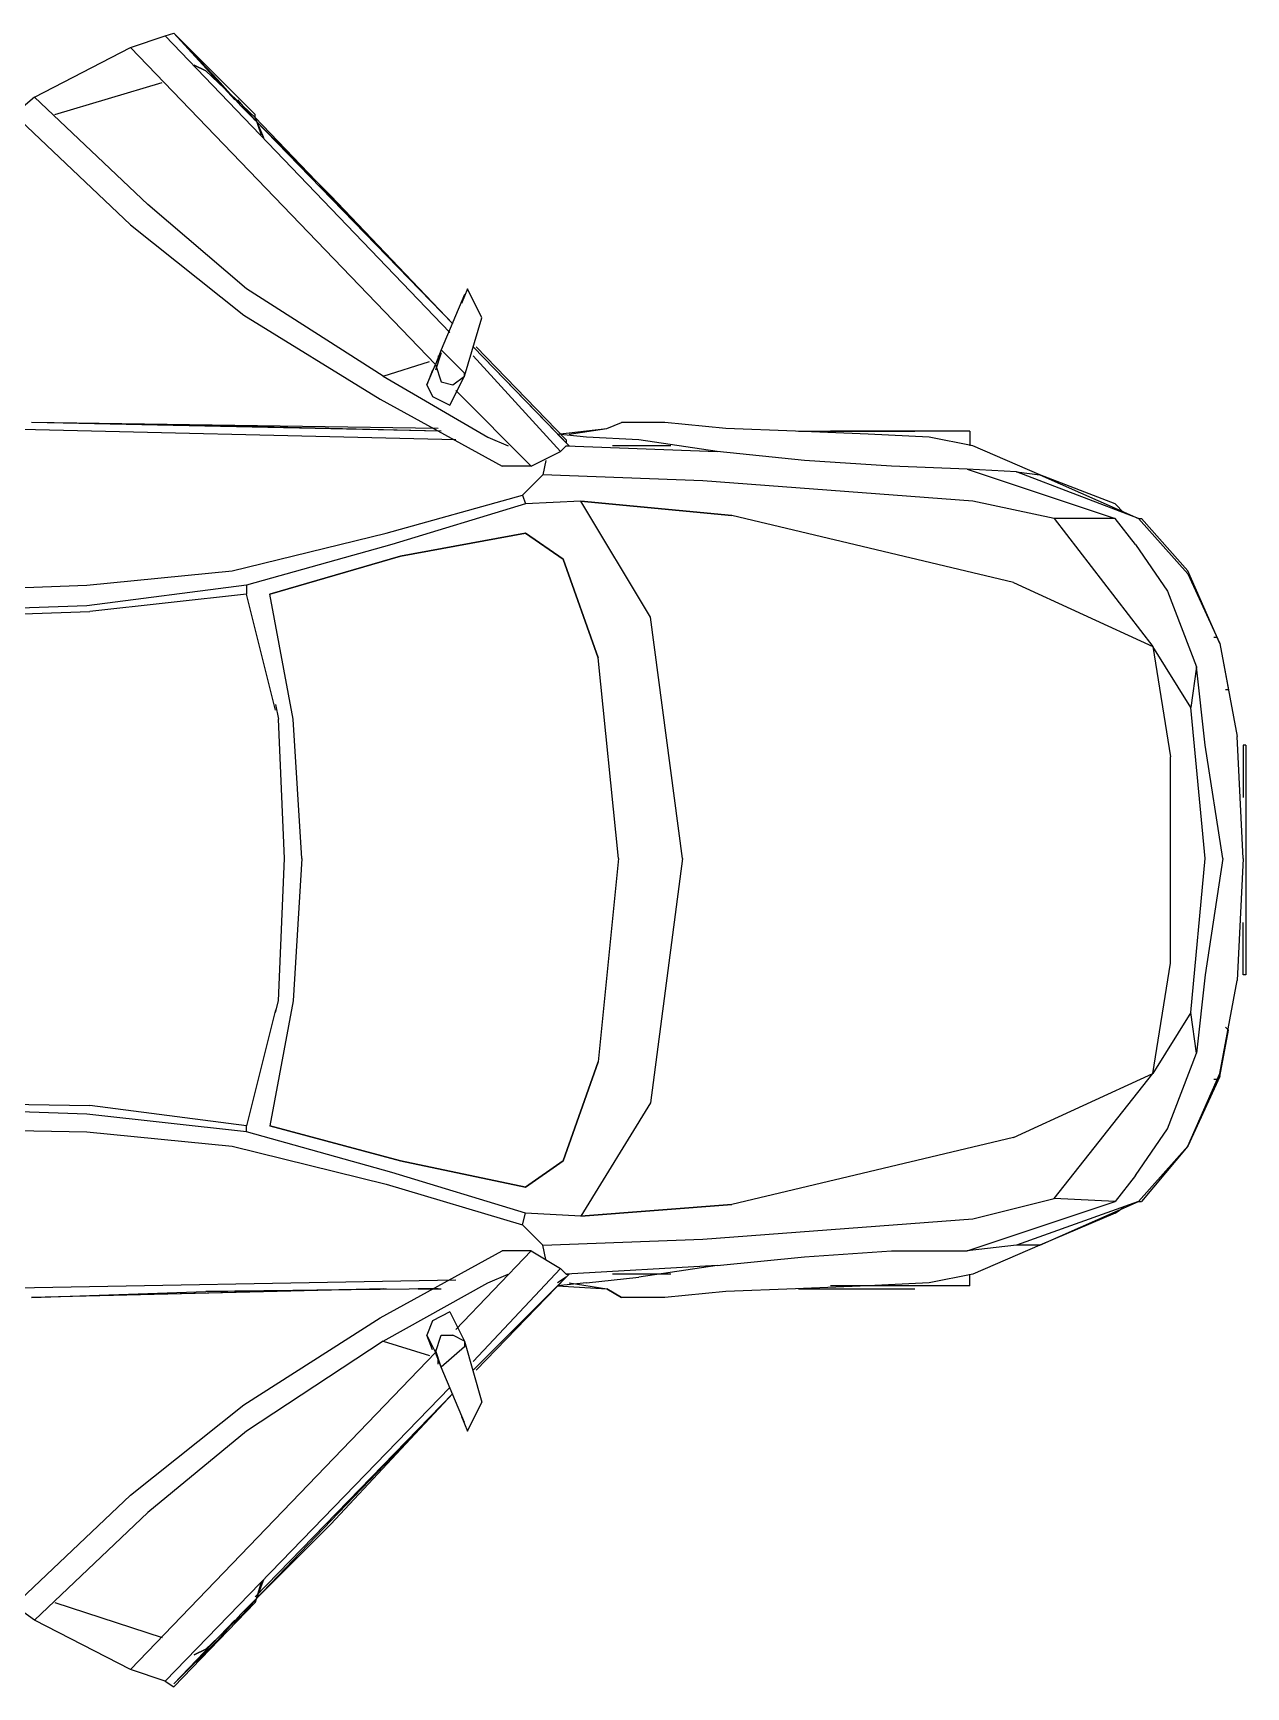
# Model space of a CAD drawing. Header units: inches. Extents: x 505.15 to 509.87, y 100.66 to 104.
# Drawn here: x 507.42 to 509.874, y 100.66 to 104.004 of the extents above; entities that cross this region are included whole.
import ezdxf

# ---------------------------------------------------------------- set-up
doc = ezdxf.new("R2010")
doc.units = ezdxf.units.IN
doc.header["$LTSCALE"] = 0.15
doc.header["$MEASUREMENT"] = 0
doc.layers.add('www.dwgautocad.com', color=7, linetype='CONTINUOUS')

msp = doc.modelspace()

# ---------------------------------------------------------------- linework, layer by layer
at = {"layer": 'www.dwgautocad.com'}
for points in [[(507.4232, 103.8748), (507.6172, 103.9748), (507.6877, 103.9983)], [(507.6877, 103.9983), (507.7053, 104.0041), (507.7053, 104.0041), (507.7935, 103.9101)], [(508.2637, 103.3987), (507.6877, 103.9983)], [(507.8288, 103.869), (507.7053, 104.0041)], [(507.8699, 103.8396), (507.7053, 104.0041)], [(508.2343, 103.3341), (507.6172, 103.9748)], [(507.77, 103.9277), (507.7465, 103.9395), (507.77, 103.9277)], [(507.8699, 103.8337), (507.77, 103.9277), (507.8699, 103.8337)], [(507.7935, 103.9101), (507.8405, 103.8572)], [(507.4644, 103.8396), (507.6818, 103.9042)], [(507.6524, 103.6574), (507.4232, 103.8748), (507.3821, 103.8396), (507.6172, 103.6162)], [(507.8699, 103.8278), (507.8346, 103.869)], [(507.8405, 103.8572), (507.8699, 103.8278)], [(507.8699, 103.8337), (507.8699, 103.8396)], [(507.8699, 103.8337), (507.8699, 103.8337)], [(507.8875, 103.7925), (507.8699, 103.8337), (507.8817, 103.7984)], [(507.8699, 103.8278), (508.0227, 103.675), (508.2696, 103.4164), (507.8699, 103.8337)], [(508.2696, 103.4164), (507.8699, 103.8278)], [(507.8523, 103.4869), (507.6524, 103.6574)], [(507.6172, 103.6162), (507.8464, 103.434)], [(508.1285, 103.3106), (507.8523, 103.4869)], [(508.2931, 103.4752), (508.2461, 103.3635)], [(508.3284, 103.4281), (508.299, 103.4869), (508.2872, 103.4575)], [(507.8464, 103.434), (508.1226, 103.2636)], [(508.2931, 103.3106), (508.3284, 103.4281)], [(508.2696, 103.2929), (508.2931, 103.3106), (508.2931, 103.3165), (508.2461, 103.3635), (508.2343, 103.3341)], [(508.2461, 103.3576), (508.2343, 103.3223)], [(508.2402, 103.3458), (508.2343, 103.3341)], [(508.2402, 103.3517), (508.2402, 103.3458)], [(508.4988, 103.1754), (508.3107, 103.3694)], [(508.5047, 103.1695), (508.3107, 103.3694)], [(508.4871, 103.1578), (508.3107, 103.3517)], [(508.4988, 103.1813), (508.3166, 103.3694)], [(508.1285, 103.3106), (508.2226, 103.34)], [(508.1285, 103.3106), (508.3401, 103.1871)], [(508.2284, 103.3223), (508.2167, 103.2929), (508.2343, 103.3341), (508.2461, 103.2988), (508.2696, 103.2929)], [(508.2637, 103.2518), (508.2931, 103.3106)], [(508.2167, 103.2929), (508.2284, 103.2694), (508.2637, 103.2518)], [(508.4283, 103.1284), (508.2755, 103.2812)], [(508.1226, 103.2636), (508.3695, 103.1284)], [(508.2461, 103.1989), (507.4173, 103.2165)], [(508.2402, 103.2048), (507.4173, 103.2165)], [(508.2402, 103.1989), (507.77, 103.2107), (507.4173, 103.2165)], [(508.5047, 103.193), (508.5811, 103.2048), (508.6105, 103.2165)], [(508.6986, 103.2165), (508.6105, 103.2165), (508.6105, 103.2165)], [(508.8221, 103.2048), (508.6986, 103.2165)], [(508.2755, 103.1813), (507.3115, 103.2048)], [(508.3401, 103.1871), (508.3813, 103.1695)], [(508.4812, 103.193), (508.5811, 103.2048)], [(508.4988, 103.1813), (508.4988, 103.1754), (508.4812, 103.193)], [(508.54, 103.1871), (508.4812, 103.193)], [(508.6458, 103.1813), (508.54, 103.1871)], [(508.8044, 103.1578), (508.6458, 103.1813)], [(508.9631, 103.1989), (508.8221, 103.2048)], [(509.1101, 103.193), (508.9631, 103.1989)], [(508.969, 103.1989), (509.2041, 103.1989)], [(509.3158, 103.1989), (509.0337, 103.1989)], [(509.3217, 103.1695), (509.2335, 103.1871), (509.1101, 103.193)], [(509.3158, 103.1989), (509.3158, 103.1695)], [(508.4283, 103.1284), (508.4871, 103.1578), (508.4988, 103.1695), (508.5047, 103.1695)], [(508.4988, 103.1695), (508.8044, 103.1578)], [(508.7104, 103.1695), (508.5929, 103.1695)], [(508.6575, 103.1695), (508.5987, 103.1695)], [(508.7104, 103.1695), (508.6575, 103.1695)], [(508.9808, 103.1401), (508.8044, 103.1578)], [(509.4569, 103.1107), (509.3217, 103.1695)], [(508.4283, 103.1284), (508.3695, 103.1284)], [(508.4577, 103.1401), (508.4518, 103.1107), (508.4106, 103.0696), (508.4165, 103.052)], [(508.4518, 103.1107), (508.4518, 103.1107)], [(508.7751, 103.099), (508.4518, 103.1107)], [(509.1571, 103.1284), (508.9808, 103.1401)], [(509.3099, 103.1225), (509.1571, 103.1284)], [(509.4098, 103.1166), (509.3099, 103.1225), (509.6097, 103.0226)], [(509.6097, 103.052), (509.4569, 103.1107), (509.6567, 103.0226), (509.4098, 103.1166), (509.4569, 103.1107)], [(509.4569, 103.1107), (509.4569, 103.1107)], [(509.4569, 103.1107), (509.4569, 103.1107)], [(509.3217, 103.0578), (508.7751, 103.099)], [(508.1344, 102.9932), (508.4106, 103.0696)], [(508.4165, 103.052), (508.1462, 102.9697)], [(508.5282, 103.0578), (508.4165, 103.052)], [(508.5282, 103.0578), (508.4165, 103.052)], [(508.6693, 102.8227), (508.5282, 103.0578)], [(508.8338, 103.0285), (508.5282, 103.0578)], [(508.5282, 103.0578), (508.8338, 103.0285)], [(508.5752, 103.052), (508.5752, 103.052)], [(509.4863, 103.0226), (509.3217, 103.0578)], [(509.6097, 103.052), (509.6273, 103.0343)], [(509.404, 102.8933), (508.8338, 103.0285)], [(509.4863, 103.0226), (509.6861, 102.764)], [(509.6508, 102.9697), (509.6097, 103.0226), (509.4863, 103.0226)], [(509.6567, 103.0226), (509.7566, 102.9109)], [(509.6567, 103.0226), (509.6626, 103.0226)], [(509.6567, 103.0226), (509.6567, 103.0226)], [(509.6626, 103.0226), (509.7566, 102.9168)], [(507.8229, 102.9168), (508.1344, 102.9932)], [(508.4165, 102.9932), (508.1638, 102.9462)], [(508.1638, 102.9462), (508.4165, 102.9932)], [(508.4929, 102.9403), (508.4165, 102.9932)], [(508.4165, 102.9932), (508.4929, 102.9403)], [(508.1462, 102.9697), (507.8523, 102.8874)], [(508.1638, 102.9462), (507.8993, 102.8698)], [(507.8993, 102.8698), (508.1638, 102.9462)], [(508.5635, 102.7405), (508.4929, 102.9403)], [(508.4929, 102.9403), (508.5635, 102.7405)], [(509.6508, 102.9697), (509.7155, 102.8756)], [(507.529, 102.8874), (507.8229, 102.9168)], [(509.7566, 102.9109), (509.8213, 102.7698), (509.7566, 102.9168)], [(507.2057, 102.8756), (507.529, 102.8874)], [(507.8523, 102.8874), (507.529, 102.8462)], [(507.8523, 102.8874), (507.8523, 102.8698), (507.5349, 102.8345)], [(507.8523, 102.8874), (507.8523, 102.8874)], [(509.404, 102.8933), (509.6861, 102.764)], [(509.7155, 102.8756), (509.7743, 102.7228)], [(507.529, 102.8462), (507.1999, 102.8345)], [(507.911, 102.6347), (507.8523, 102.8698)], [(507.9463, 102.617), (507.8993, 102.8698)], [(507.2057, 102.8227), (507.5349, 102.8345)], [(508.7339, 102.3349), (508.6693, 102.8227)], [(509.8154, 102.7816), (509.8095, 102.7816)], [(509.8154, 102.7816), (509.8154, 102.7816)], [(508.6046, 102.3349), (508.5635, 102.7405)], [(509.7625, 102.6405), (509.6861, 102.764), (509.7214, 102.5406)], [(509.6861, 102.764), (509.6861, 102.764)], [(509.8213, 102.7698), (509.8565, 102.5818)], [(509.8213, 102.7698), (509.8389, 102.6758), (509.833, 102.6758)], [(509.7743, 102.7228), (509.7625, 102.6405)], [(509.7919, 102.5641), (509.7743, 102.7228)], [(507.911, 102.6464), (507.9169, 102.617)], [(509.7625, 102.0234), (509.7919, 102.3349), (509.7625, 102.6405)], [(507.9287, 102.3349), (507.9169, 102.617)], [(507.9639, 102.3349), (507.9463, 102.617)], [(507.9639, 102.3349), (507.9463, 102.617)], [(509.8683, 102.3349), (509.8565, 102.5818)], [(509.7214, 102.1233), (509.7214, 102.3349), (509.7214, 102.5406)], [(509.8272, 102.3349), (509.7919, 102.5641)], [(509.8742, 102.5641), (509.8683, 102.5641), (509.8683, 102.4583)], [(509.8742, 102.5641), (509.8742, 102.0998)], [(507.9169, 102.0469), (507.9287, 102.3349)], [(507.9639, 102.3349), (507.9463, 102.0469)], [(508.6046, 102.3349), (508.5635, 101.9235)], [(508.7339, 102.3349), (508.6693, 101.8412)], [(509.8272, 102.3349), (509.7919, 102.0998)], [(509.8272, 102.3349), (509.7919, 102.0998)], [(509.8683, 102.3349), (509.8565, 102.088)], [(509.8683, 102.0998), (509.8683, 102.2056)], [(509.7625, 102.0234), (509.6861, 101.9), (509.7214, 102.1233)], [(509.7919, 102.0998), (509.7743, 101.9411)], [(509.8213, 101.9), (509.8565, 102.088)], [(509.8742, 102.0998), (509.8683, 102.0998)], [(507.9463, 102.0469), (507.8993, 101.7942)], [(507.911, 102.0234), (507.9169, 102.0469)], [(507.911, 102.0293), (507.8523, 101.7942)], [(509.7743, 101.9411), (509.7625, 102.0234)], [(509.8213, 101.8941), (509.8389, 101.9881), (509.833, 101.994)], [(509.7155, 101.7883), (509.7743, 101.9411)], [(508.5635, 101.9235), (508.4929, 101.7236)], [(508.4929, 101.7236), (508.5635, 101.9235)], [(509.404, 101.7706), (509.6861, 101.9)], [(509.4863, 101.6472), (509.6861, 101.9)], [(509.6861, 101.9), (509.6861, 101.9)], [(509.8213, 101.8941), (509.7566, 101.753), (509.8213, 101.9)], [(509.8154, 101.8882), (509.8095, 101.8882)], [(509.8154, 101.8882), (509.8154, 101.8882)], [(507.2057, 101.8412), (507.5349, 101.8353)], [(508.6693, 101.8412), (508.5282, 101.6119)], [(507.529, 101.8177), (507.1999, 101.8294)], [(507.8523, 101.7824), (507.529, 101.8177)], [(507.8523, 101.7824), (507.8523, 101.7942), (507.5349, 101.8353)], [(507.2057, 101.7883), (507.529, 101.7824)], [(507.529, 101.7824), (507.8229, 101.753)], [(508.1462, 101.7001), (507.8523, 101.7824)], [(507.8523, 101.7824), (507.8523, 101.7824)], [(508.1638, 101.7236), (507.8993, 101.7942)], [(507.8993, 101.7942), (508.1638, 101.7236)], [(509.404, 101.7706), (508.8338, 101.6355)], [(509.6508, 101.6942), (509.7155, 101.7883)], [(507.8229, 101.753), (508.1344, 101.6766)], [(509.6567, 101.6413), (509.7566, 101.753), (509.6626, 101.6413)], [(508.4165, 101.6707), (508.1638, 101.7236)], [(508.1638, 101.7236), (508.4165, 101.6707)], [(508.4929, 101.7236), (508.4165, 101.6707)], [(508.4165, 101.6707), (508.4929, 101.7236)], [(508.1344, 101.6766), (508.4106, 101.5943)], [(508.4165, 101.6178), (508.1462, 101.7001)], [(509.6508, 101.6942), (509.6097, 101.6413), (509.4863, 101.6472)], [(508.8338, 101.6355), (508.5282, 101.6119)], [(508.5282, 101.6119), (508.8338, 101.6355)], [(509.4098, 101.5532), (509.3099, 101.5414), (509.6097, 101.6413)], [(509.3217, 101.6061), (509.4863, 101.6472)], [(509.6097, 101.6178), (509.4569, 101.5532), (509.6567, 101.6413), (509.4098, 101.5532)], [(509.6567, 101.6413), (509.6626, 101.6413)], [(509.6567, 101.6413), (509.6567, 101.6413)], [(508.4106, 101.5943), (508.4165, 101.6178)], [(508.5282, 101.6119), (508.4165, 101.6178)], [(508.5282, 101.6119), (508.4165, 101.6178)], [(508.5752, 101.6178), (508.5752, 101.6178)], [(508.7751, 101.5649), (509.3217, 101.6061)], [(509.6097, 101.6178), (509.6273, 101.6296)], [(508.4577, 101.5238), (508.4518, 101.5532), (508.4106, 101.5943)], [(508.1226, 101.4062), (508.3695, 101.5414)], [(508.4283, 101.5414), (508.2755, 101.3827)], [(508.4283, 101.5414), (508.3695, 101.5414)], [(508.4283, 101.5414), (508.4871, 101.5062), (508.4988, 101.4944), (508.5047, 101.4944)], [(508.4518, 101.5532), (508.7751, 101.5649)], [(508.4518, 101.5532), (508.4518, 101.5532)], [(508.9808, 101.5297), (509.1571, 101.5414)], [(509.1571, 101.5414), (509.3099, 101.5414)], [(509.4569, 101.5532), (509.3217, 101.4944)], [(509.4569, 101.5532), (509.4098, 101.5532)], [(509.4569, 101.5532), (509.4569, 101.5532)], [(509.4569, 101.5532), (509.4569, 101.5532)], [(508.4871, 101.5062), (508.3107, 101.3181)], [(508.8044, 101.512), (508.4988, 101.4944)], [(508.8044, 101.512), (508.6458, 101.4885)], [(508.8044, 101.512), (508.9808, 101.5297)], [(508.2755, 101.4826), (507.3115, 101.465)], [(508.1285, 101.3592), (508.3401, 101.4768)], [(508.5047, 101.4944), (508.3107, 101.3004)], [(508.3107, 101.3004), (508.4988, 101.4885), (508.3166, 101.3004)], [(508.3401, 101.4768), (508.3813, 101.4944)], [(508.4988, 101.4885), (508.4812, 101.4768)], [(508.54, 101.4768), (508.4812, 101.4709)], [(508.4812, 101.4709), (508.5811, 101.465), (508.6105, 101.4474), (508.6105, 101.4474)], [(508.4988, 101.4885), (508.4988, 101.4885)], [(508.5047, 101.4768), (508.5811, 101.465)], [(508.54, 101.4768), (508.6458, 101.4885)], [(508.7104, 101.4944), (508.5929, 101.4944)], [(508.6575, 101.4944), (508.5987, 101.4944)], [(508.7104, 101.4944), (508.6575, 101.4944)], [(509.1101, 101.4709), (508.9631, 101.465)], [(509.3158, 101.4709), (509.0337, 101.4709)], [(509.3217, 101.4944), (509.2335, 101.4768), (509.1101, 101.4709)], [(509.3158, 101.4709), (509.3158, 101.4944)], [(508.1344, 101.465), (507.4173, 101.4474)], [(507.4173, 101.4474), (507.77, 101.4591), (508.1285, 101.465), (507.4173, 101.4474)], [(508.2402, 101.465), (507.77, 101.4591)], [(508.1991, 101.465), (508.2402, 101.465), (508.1991, 101.465), (508.2461, 101.465)], [(508.6105, 101.4474), (508.5811, 101.465)], [(508.6986, 101.4474), (508.6105, 101.4474), (508.6105, 101.4474)], [(508.8221, 101.4591), (508.6986, 101.4474)], [(508.9631, 101.465), (508.8221, 101.4591)], [(508.969, 101.465), (509.2041, 101.465)], [(507.8464, 101.2299), (508.1226, 101.4062)], [(508.2637, 101.418), (508.2284, 101.4004), (508.2167, 101.371)], [(508.2637, 101.418), (508.2931, 101.3592), (508.2696, 101.371)], [(508.2284, 101.3416), (508.2167, 101.371), (508.2343, 101.3357), (508.2461, 101.371), (508.2696, 101.371)], [(508.2343, 101.3357), (507.6172, 100.695)], [(508.1285, 101.3592), (507.8523, 101.177)], [(508.1285, 101.3592), (508.2226, 101.3298)], [(508.2931, 101.3592), (508.2931, 101.3475), (508.2461, 101.3063), (508.2343, 101.3357)], [(508.2461, 101.3063), (508.2343, 101.3416)], [(508.2402, 101.3239), (508.2343, 101.3357)], [(508.2931, 101.3592), (508.3284, 101.2358)], [(508.2402, 101.3122), (508.2402, 101.3239)], [(508.2931, 101.1946), (508.2461, 101.3063)], [(508.2637, 101.2652), (507.6877, 100.6715)], [(508.2696, 101.2534), (507.8699, 100.842)], [(508.0227, 100.9889), (508.2696, 101.2534), (507.8699, 100.8361), (508.0227, 100.9889)], [(508.2872, 101.2064), (508.299, 101.177), (508.3284, 101.2358)], [(507.6172, 101.0477), (507.8464, 101.2299)], [(507.8523, 101.177), (507.6524, 101.0124)], [(507.4232, 100.795), (507.3821, 100.8243), (507.6172, 101.0477)], [(507.4232, 100.795), (507.6524, 101.0124)], [(507.8817, 100.8714), (507.8699, 100.8302), (507.8875, 100.8772)], [(507.8699, 100.8361), (507.8346, 100.795)], [(507.8405, 100.8067), (507.8699, 100.8361)], [(507.4644, 100.8302), (507.6818, 100.7597)], [(507.8699, 100.8302), (507.7053, 100.6598)], [(507.77, 100.7362), (507.8699, 100.8302), (507.77, 100.7362)], [(507.7935, 100.7538), (507.8405, 100.8067)], [(507.8699, 100.8302), (507.8699, 100.8302)], [(507.8699, 100.8302), (507.8699, 100.8302)], [(507.6877, 100.6715), (507.6172, 100.695), (507.4232, 100.795)], [(507.8288, 100.795), (507.7053, 100.6657)], [(507.7053, 100.6657), (507.7935, 100.7538)], [(507.7465, 100.7244), (507.77, 100.7362), (507.7465, 100.7244)], [(507.6877, 100.6715), (507.7053, 100.6598)], [(507.7053, 100.6598), (507.7053, 100.6598)]]:
    msp.add_lwpolyline(points, dxfattribs=at)

doc.saveas('drawing.dxf')
